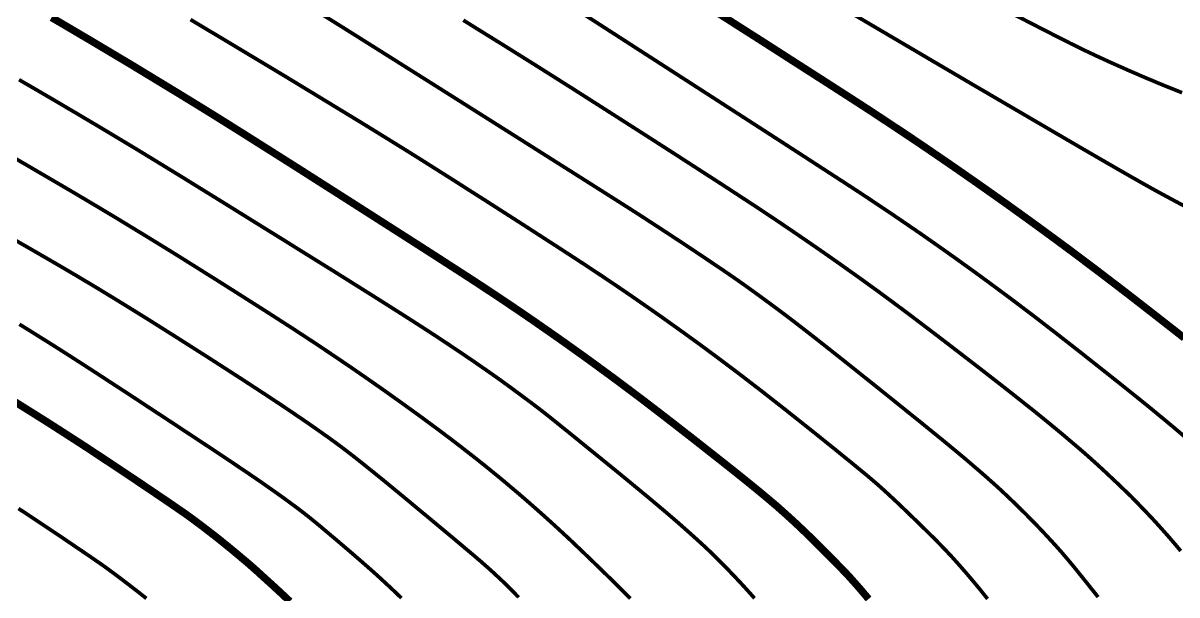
# Model space of a CAD drawing. Extents: x 36524600 to 36525730, y 2746759 to 2747713.
# Drawn here: x 36525113.09 to 36525136.39, y 2747543.79 to 2747555.33 of the extents above; entities that cross this region are included whole.
import ezdxf

# ---------------------------------------------------------------- set-up
doc = ezdxf.new("R2010")
doc.units = 0
doc.header["$LTSCALE"] = 1000
doc.header["$MEASUREMENT"] = 0
doc.layers.add('DGX', color=251, linetype='Continuous')

# ---------------------------------------------------------------- blocks, each defined once
blk = doc.blocks.new('dxt')
at = {"layer": 'DGX', "color": 253, "linetype": 'Continuous', "flags": 128}
for points, const_width in [([(36525136.499, 2747553.926), (36525136.399, 2747553.966), (36525136.299, 2747554.006), (36525136.2, 2747554.046), (36525136.1, 2747554.086), (36525136.001, 2747554.127), (36525135.902, 2747554.169), (36525135.803, 2747554.21), (36525135.704, 2747554.252), (36525135.605, 2747554.295), (36525135.507, 2747554.337), (36525135.408, 2747554.38), (36525135.31, 2747554.424), (36525135.212, 2747554.467), (36525135.114, 2747554.511), (36525135.016, 2747554.555), (36525134.918, 2747554.6), (36525134.82, 2747554.645), (36525134.723, 2747554.69), (36525134.626, 2747554.736), (36525134.529, 2747554.781), (36525134.407, 2747554.841), (36525134.235, 2747554.926), (36525134.014, 2747555.038), (36525133.744, 2747555.176), (36525133.424, 2747555.34), (36525133.055, 2747555.53)], 0.075), ([(36525136.542, 2747551.639), (36525136.4, 2747551.715), (36525136.247, 2747551.797), (36525136.082, 2747551.886), (36525135.907, 2747551.982), (36525135.678, 2747552.11), (36525135.352, 2747552.296), (36525134.93, 2747552.539), (36525134.411, 2747552.84), (36525133.796, 2747553.199), (36525133.084, 2747553.615), (36525132.275, 2747554.088), (36525131.371, 2747554.619), (36525130.454, 2747555.158), (36525129.609, 2747555.655)], 0.075), ([(36525136.541, 2747548.975), (36525136.209, 2747549.235), (36525135.906, 2747549.472), (36525135.633, 2747549.684), (36525135.389, 2747549.873), (36525135.174, 2747550.038), (36525134.973, 2747550.191), (36525134.773, 2747550.344), (36525134.571, 2747550.495), (36525134.37, 2747550.647), (36525134.168, 2747550.797), (36525133.965, 2747550.947), (36525133.762, 2747551.096), (36525133.558, 2747551.245), (36525133.354, 2747551.393), (36525133.15, 2747551.54), (36525132.945, 2747551.687), (36525132.739, 2747551.833), (36525132.533, 2747551.978), (36525132.327, 2747552.123), (36525132.12, 2747552.267), (36525131.913, 2747552.411), (36525131.705, 2747552.554), (36525131.497, 2747552.696), (36525131.289, 2747552.838), (36525131.08, 2747552.979), (36525130.871, 2747553.119), (36525130.661, 2747553.258), (36525130.45, 2747553.397), (36525130.24, 2747553.536), (36525129.986, 2747553.701), (36525129.646, 2747553.92), (36525129.22, 2747554.194), (36525128.708, 2747554.522), (36525128.111, 2747554.905), (36525127.427, 2747555.341), (36525126.657, 2747555.832)], 0.15), ([(36525124.129, 2747555.693), (36525124.954, 2747555.162), (36525125.843, 2747554.589), (36525126.716, 2747554.026), (36525127.493, 2747553.525), (36525128.175, 2747553.085), (36525128.761, 2747552.706), (36525129.251, 2747552.388), (36525129.646, 2747552.132), (36525129.945, 2747551.937), (36525130.148, 2747551.804), (36525130.303, 2747551.7), (36525130.458, 2747551.597), (36525130.613, 2747551.493), (36525130.767, 2747551.388), (36525130.921, 2747551.283), (36525131.075, 2747551.178), (36525131.229, 2747551.072), (36525131.382, 2747550.965), (36525131.535, 2747550.858), (36525131.687, 2747550.751), (36525131.839, 2747550.643), (36525131.991, 2747550.535), (36525132.142, 2747550.426), (36525132.294, 2747550.317), (36525132.444, 2747550.207), (36525132.595, 2747550.097), (36525132.745, 2747549.986), (36525132.895, 2747549.875), (36525133.044, 2747549.764), (36525133.193, 2747549.652), (36525133.342, 2747549.539), (36525133.491, 2747549.427), (36525133.639, 2747549.313), (36525133.786, 2747549.199), (36525133.94, 2747549.081), (36525134.104, 2747548.952), (36525134.28, 2747548.815), (36525134.468, 2747548.668), (36525134.666, 2747548.511), (36525134.876, 2747548.345), (36525135.098, 2747548.169), (36525135.331, 2747547.984), (36525135.564, 2747547.797), (36525135.786, 2747547.618), (36525135.998, 2747547.444), (36525136.199, 2747547.278), (36525136.39, 2747547.118), (36525136.569, 2747546.965)], 0.075), ([(36525136.471, 2747544.674), (36525136.413, 2747544.744), (36525136.354, 2747544.814), (36525136.294, 2747544.884), (36525136.234, 2747544.954), (36525136.174, 2747545.023), (36525136.113, 2747545.091), (36525136.052, 2747545.159), (36525135.991, 2747545.227), (36525135.928, 2747545.295), (36525135.866, 2747545.362), (36525135.803, 2747545.428), (36525135.74, 2747545.495), (36525135.68, 2747545.556), (36525135.628, 2747545.61), (36525135.585, 2747545.656), (36525135.549, 2747545.693), (36525135.521, 2747545.722), (36525135.501, 2747545.742), (36525135.489, 2747545.755), (36525135.485, 2747545.759), (36525135.481, 2747545.763), (36525135.469, 2747545.775), (36525135.448, 2747545.795), (36525135.419, 2747545.823), (36525135.381, 2747545.858), (36525135.336, 2747545.902), (36525135.282, 2747545.954), (36525135.22, 2747546.013), (36525135.153, 2747546.077), (36525135.086, 2747546.14), (36525135.019, 2747546.203), (36525134.952, 2747546.266), (36525134.885, 2747546.328), (36525134.817, 2747546.391), (36525134.749, 2747546.453), (36525134.681, 2747546.514), (36525134.608, 2747546.579), (36525134.526, 2747546.652), (36525134.435, 2747546.73), (36525134.335, 2747546.816), (36525134.225, 2747546.909), (36525134.107, 2747547.009), (36525133.979, 2747547.116), (36525133.842, 2747547.229), (36525133.69, 2747547.353), (36525133.52, 2747547.491), (36525133.331, 2747547.641), (36525133.123, 2747547.806), (36525132.897, 2747547.984), (36525132.651, 2747548.175), (36525132.386, 2747548.381), (36525132.103, 2747548.599), (36525131.819, 2747548.817), (36525131.553, 2747549.021), (36525131.305, 2747549.209), (36525131.075, 2747549.384), (36525130.863, 2747549.543), (36525130.668, 2747549.688), (36525130.492, 2747549.818), (36525130.334, 2747549.934), (36525130.184, 2747550.042), (36525130.035, 2747550.15), (36525129.885, 2747550.257), (36525129.734, 2747550.364), (36525129.584, 2747550.471), (36525129.433, 2747550.577), (36525129.282, 2747550.683), (36525129.13, 2747550.788), (36525128.978, 2747550.893), (36525128.826, 2747550.997), (36525128.674, 2747551.101), (36525128.521, 2747551.205), (36525128.368, 2747551.308), (36525128.215, 2747551.411), (36525128.062, 2747551.513), (36525127.908, 2747551.615), (36525127.743, 2747551.723), (36525127.555, 2747551.846), (36525127.345, 2747551.983), (36525127.113, 2747552.134), (36525126.858, 2747552.298), (36525126.581, 2747552.477), (36525126.282, 2747552.67), (36525125.96, 2747552.877), (36525125.634, 2747553.086), (36525125.323, 2747553.285), (36525125.027, 2747553.474), (36525124.745, 2747553.654), (36525124.478, 2747553.824), (36525124.226, 2747553.985), (36525123.988, 2747554.135), (36525123.765, 2747554.276), (36525123.536, 2747554.421), (36525123.279, 2747554.582), (36525122.996, 2747554.759), (36525122.685, 2747554.953), (36525122.346, 2747555.163), (36525121.981, 2747555.39)], 0.075), ([(36525119.001, 2747555.586), (36525119.594, 2747555.215), (36525120.247, 2747554.805), (36525120.958, 2747554.357), (36525121.727, 2747553.872), (36525122.486, 2747553.393), (36525123.162, 2747552.966), (36525123.756, 2747552.59), (36525124.269, 2747552.266), (36525124.7, 2747551.993), (36525125.049, 2747551.772), (36525125.316, 2747551.602), (36525125.501, 2747551.484), (36525125.645, 2747551.391), (36525125.789, 2747551.297), (36525125.932, 2747551.204), (36525126.076, 2747551.11), (36525126.219, 2747551.016), (36525126.362, 2747550.922), (36525126.505, 2747550.827), (36525126.648, 2747550.732), (36525126.786, 2747550.64), (36525126.915, 2747550.553), (36525127.035, 2747550.473), (36525127.146, 2747550.398), (36525127.248, 2747550.329), (36525127.341, 2747550.265), (36525127.425, 2747550.208), (36525127.499, 2747550.156), (36525127.574, 2747550.104), (36525127.657, 2747550.045), (36525127.748, 2747549.98), (36525127.848, 2747549.908), (36525127.957, 2747549.829), (36525128.073, 2747549.744), (36525128.198, 2747549.652), (36525128.332, 2747549.553), (36525128.483, 2747549.44), (36525128.662, 2747549.304), (36525128.867, 2747549.145), (36525129.1, 2747548.964), (36525129.36, 2747548.759), (36525129.647, 2747548.532), (36525129.961, 2747548.282), (36525130.303, 2747548.009), (36525130.642, 2747547.737), (36525130.951, 2747547.488), (36525131.23, 2747547.264), (36525131.477, 2747547.063), (36525131.695, 2747546.886), (36525131.881, 2747546.732), (36525132.037, 2747546.603), (36525132.163, 2747546.497), (36525132.269, 2747546.406), (36525132.369, 2747546.32), (36525132.461, 2747546.241), (36525132.546, 2747546.166), (36525132.624, 2747546.097), (36525132.695, 2747546.034), (36525132.759, 2747545.977), (36525132.815, 2747545.925), (36525132.868, 2747545.875), (36525132.921, 2747545.826), (36525132.973, 2747545.776), (36525133.026, 2747545.726), (36525133.078, 2747545.676), (36525133.13, 2747545.626), (36525133.182, 2747545.575), (36525133.234, 2747545.525), (36525133.285, 2747545.474), (36525133.337, 2747545.423), (36525133.388, 2747545.371), (36525133.439, 2747545.32), (36525133.489, 2747545.268), (36525133.54, 2747545.216), (36525133.59, 2747545.164), (36525133.64, 2747545.112), (36525133.689, 2747545.06), (36525133.739, 2747545.007), (36525133.788, 2747544.954), (36525133.837, 2747544.901), (36525133.886, 2747544.848), (36525133.935, 2747544.794), (36525133.983, 2747544.741), (36525134.031, 2747544.687), (36525134.082, 2747544.629), (36525134.137, 2747544.564), (36525134.199, 2747544.492), (36525134.265, 2747544.412), (36525134.337, 2747544.325), (36525134.413, 2747544.23), (36525134.496, 2747544.128), (36525134.583, 2747544.019), (36525134.667, 2747543.913), (36525134.741, 2747543.821), (36525134.802, 2747543.743)], 0.075), ([(36525116.471, 2747555.402), (36525117.078, 2747555.04), (36525117.624, 2747554.713), (36525118.111, 2747554.421), (36525118.537, 2747554.164), (36525118.92, 2747553.931), (36525119.279, 2747553.713), (36525119.612, 2747553.51), (36525119.921, 2747553.322), (36525120.204, 2747553.148), (36525120.463, 2747552.988), (36525120.696, 2747552.844), (36525120.905, 2747552.714), (36525121.108, 2747552.587), (36525121.323, 2747552.451), (36525121.551, 2747552.307), (36525121.792, 2747552.155), (36525122.045, 2747551.993), (36525122.311, 2747551.824), (36525122.59, 2747551.646), (36525122.882, 2747551.459), (36525123.17, 2747551.274), (36525123.438, 2747551.101), (36525123.687, 2747550.94), (36525123.917, 2747550.792), (36525124.127, 2747550.655), (36525124.318, 2747550.531), (36525124.489, 2747550.419), (36525124.64, 2747550.319), (36525124.782, 2747550.225), (36525124.923, 2747550.13), (36525125.064, 2747550.035), (36525125.205, 2747549.94), (36525125.345, 2747549.844), (36525125.486, 2747549.747), (36525125.625, 2747549.65), (36525125.765, 2747549.553), (36525125.904, 2747549.456), (36525126.043, 2747549.358), (36525126.182, 2747549.259), (36525126.32, 2747549.16), (36525126.458, 2747549.061), (36525126.596, 2747548.961), (36525126.734, 2747548.861), (36525126.871, 2747548.76), (36525127.008, 2747548.659), (36525127.144, 2747548.558), (36525127.28, 2747548.456), (36525127.416, 2747548.354), (36525127.552, 2747548.251), (36525127.687, 2747548.148), (36525127.822, 2747548.044), (36525127.957, 2747547.941), (36525128.095, 2747547.833), (36525128.242, 2747547.718), (36525128.397, 2747547.597), (36525128.56, 2747547.468), (36525128.73, 2747547.333), (36525128.91, 2747547.19), (36525129.097, 2747547.041), (36525129.292, 2747546.884), (36525129.483, 2747546.731), (36525129.656, 2747546.59), (36525129.813, 2747546.463), (36525129.953, 2747546.348), (36525130.076, 2747546.247), (36525130.182, 2747546.159), (36525130.271, 2747546.083), (36525130.344, 2747546.021), (36525130.411, 2747545.961), (36525130.485, 2747545.894), (36525130.567, 2747545.819), (36525130.656, 2747545.736), (36525130.753, 2747545.645), (36525130.856, 2747545.547), (36525130.967, 2747545.44), (36525131.085, 2747545.326), (36525131.203, 2747545.212), (36525131.312, 2747545.105), (36525131.414, 2747545.004), (36525131.508, 2747544.911), (36525131.593, 2747544.825), (36525131.671, 2747544.745), (36525131.74, 2747544.672), (36525131.801, 2747544.607), (36525131.859, 2747544.545), (36525131.916, 2747544.482), (36525131.972, 2747544.419), (36525132.028, 2747544.356), (36525132.084, 2747544.292), (36525132.139, 2747544.229), (36525132.194, 2747544.164), (36525132.249, 2747544.1), (36525132.303, 2747544.035), (36525132.357, 2747543.97), (36525132.411, 2747543.905), (36525132.464, 2747543.839), (36525132.517, 2747543.773), (36525132.57, 2747543.706)], 0.075), ([(36525113.665, 2747555.444), (36525113.942, 2747555.282), (36525114.206, 2747555.126), (36525114.458, 2747554.978), (36525114.696, 2747554.836), (36525114.923, 2747554.701), (36525115.142, 2747554.57), (36525115.362, 2747554.438), (36525115.581, 2747554.305), (36525115.8, 2747554.172), (36525116.019, 2747554.039), (36525116.238, 2747553.906), (36525116.457, 2747553.772), (36525116.675, 2747553.638), (36525116.913, 2747553.491), (36525117.19, 2747553.318), (36525117.506, 2747553.12), (36525117.861, 2747552.896), (36525118.255, 2747552.647), (36525118.689, 2747552.372), (36525119.161, 2747552.071), (36525119.673, 2747551.745), (36525120.18, 2747551.421), (36525120.639, 2747551.128), (36525121.049, 2747550.866), (36525121.411, 2747550.634), (36525121.724, 2747550.432), (36525121.989, 2747550.261), (36525122.205, 2747550.121), (36525122.373, 2747550.011), (36525122.516, 2747549.916), (36525122.659, 2747549.821), (36525122.802, 2747549.726), (36525122.945, 2747549.63), (36525123.087, 2747549.534), (36525123.229, 2747549.437), (36525123.371, 2747549.34), (36525123.512, 2747549.242), (36525123.653, 2747549.144), (36525123.794, 2747549.046), (36525123.935, 2747548.947), (36525124.075, 2747548.848), (36525124.215, 2747548.748), (36525124.355, 2747548.648), (36525124.494, 2747548.548), (36525124.633, 2747548.447), (36525124.772, 2747548.345), (36525124.911, 2747548.244), (36525125.049, 2747548.142), (36525125.187, 2747548.039), (36525125.325, 2747547.936), (36525125.462, 2747547.833), (36525125.599, 2747547.73), (36525125.736, 2747547.625), (36525125.877, 2747547.517), (36525126.029, 2747547.4), (36525126.192, 2747547.274), (36525126.364, 2747547.14), (36525126.547, 2747546.998), (36525126.74, 2747546.847), (36525126.943, 2747546.687), (36525127.157, 2747546.519), (36525127.368, 2747546.352), (36525127.564, 2747546.196), (36525127.744, 2747546.051), (36525127.91, 2747545.916), (36525128.061, 2747545.791), (36525128.196, 2747545.678), (36525128.317, 2747545.575), (36525128.422, 2747545.482), (36525128.52, 2747545.394), (36525128.62, 2747545.303), (36525128.721, 2747545.21), (36525128.822, 2747545.114), (36525128.926, 2747545.015), (36525129.03, 2747544.913), (36525129.135, 2747544.81), (36525129.242, 2747544.703), (36525129.344, 2747544.6), (36525129.437, 2747544.506), (36525129.52, 2747544.422), (36525129.593, 2747544.347), (36525129.657, 2747544.281), (36525129.711, 2747544.225), (36525129.755, 2747544.178), (36525129.79, 2747544.14), (36525129.819, 2747544.107), (36525129.849, 2747544.074), (36525129.878, 2747544.041), (36525129.908, 2747544.008), (36525129.937, 2747543.975), (36525129.966, 2747543.941), (36525129.995, 2747543.908), (36525130.024, 2747543.874), (36525130.053, 2747543.841), (36525130.081, 2747543.807), (36525130.11, 2747543.773), (36525130.138, 2747543.739), (36525130.167, 2747543.705)], 0.15), ([(36525127.863, 2747543.719), (36525127.812, 2747543.777), (36525127.76, 2747543.835), (36525127.709, 2747543.892), (36525127.656, 2747543.95), (36525127.604, 2747544.007), (36525127.551, 2747544.063), (36525127.498, 2747544.12), (36525127.445, 2747544.176), (36525127.391, 2747544.232), (36525127.338, 2747544.288), (36525127.284, 2747544.344), (36525127.229, 2747544.399), (36525127.175, 2747544.454), (36525127.12, 2747544.509), (36525127.065, 2747544.563), (36525127.01, 2747544.618), (36525126.95, 2747544.675), (36525126.884, 2747544.738), (36525126.809, 2747544.807), (36525126.727, 2747544.882), (36525126.637, 2747544.963), (36525126.539, 2747545.051), (36525126.434, 2747545.144), (36525126.322, 2747545.243), (36525126.197, 2747545.351), (36525126.057, 2747545.471), (36525125.901, 2747545.602), (36525125.73, 2747545.746), (36525125.542, 2747545.901), (36525125.339, 2747546.069), (36525125.121, 2747546.248), (36525124.886, 2747546.439), (36525124.656, 2747546.626), (36525124.447, 2747546.795), (36525124.262, 2747546.946), (36525124.099, 2747547.078), (36525123.958, 2747547.191), (36525123.841, 2747547.286), (36525123.746, 2747547.362), (36525123.673, 2747547.42), (36525123.608, 2747547.471), (36525123.535, 2747547.528), (36525123.453, 2747547.59), (36525123.364, 2747547.658), (36525123.266, 2747547.731), (36525123.161, 2747547.809), (36525123.047, 2747547.893), (36525122.926, 2747547.983), (36525122.795, 2747548.078), (36525122.657, 2747548.177), (36525122.509, 2747548.281), (36525122.353, 2747548.389), (36525122.189, 2747548.503), (36525122.015, 2747548.621), (36525121.833, 2747548.744), (36525121.643, 2747548.871), (36525121.429, 2747549.012), (36525121.177, 2747549.176), (36525120.886, 2747549.363), (36525120.557, 2747549.572), (36525120.19, 2747549.804), (36525119.784, 2747550.059), (36525119.341, 2747550.337), (36525118.858, 2747550.637), (36525118.377, 2747550.937), (36525117.933, 2747551.212), (36525117.529, 2747551.463), (36525117.164, 2747551.69), (36525116.837, 2747551.892), (36525116.549, 2747552.07), (36525116.3, 2747552.224), (36525116.089, 2747552.353), (36525115.898, 2747552.47), (36525115.707, 2747552.587), (36525115.515, 2747552.704), (36525115.324, 2747552.82), (36525115.132, 2747552.935), (36525114.94, 2747553.051), (36525114.747, 2747553.166), (36525114.555, 2747553.281), (36525114.362, 2747553.395), (36525114.169, 2747553.51), (36525113.976, 2747553.623), (36525113.783, 2747553.737), (36525113.59, 2747553.85), (36525113.396, 2747553.963), (36525113.202, 2747554.076), (36525113.008, 2747554.188)], 0.075), ([(36525112.895, 2747552.62), (36525113.171, 2747552.46), (36525113.446, 2747552.299), (36525113.703, 2747552.149), (36525113.943, 2747552.009), (36525114.164, 2747551.879), (36525114.368, 2747551.758), (36525114.553, 2747551.648), (36525114.721, 2747551.548), (36525114.871, 2747551.458), (36525115.012, 2747551.373), (36525115.152, 2747551.288), (36525115.293, 2747551.202), (36525115.433, 2747551.117), (36525115.574, 2747551.031), (36525115.714, 2747550.945), (36525115.854, 2747550.859), (36525115.994, 2747550.773), (36525116.138, 2747550.684), (36525116.289, 2747550.59), (36525116.448, 2747550.49), (36525116.615, 2747550.386), (36525116.789, 2747550.276), (36525116.972, 2747550.162), (36525117.161, 2747550.042), (36525117.359, 2747549.917), (36525117.554, 2747549.793), (36525117.738, 2747549.676), (36525117.91, 2747549.567), (36525118.07, 2747549.465), (36525118.218, 2747549.37), (36525118.354, 2747549.282), (36525118.479, 2747549.202), (36525118.592, 2747549.129), (36525118.698, 2747549.059), (36525118.805, 2747548.989), (36525118.912, 2747548.919), (36525119.018, 2747548.849), (36525119.124, 2747548.778), (36525119.23, 2747548.707), (36525119.336, 2747548.636), (36525119.442, 2747548.565), (36525119.547, 2747548.493), (36525119.653, 2747548.422), (36525119.758, 2747548.35), (36525119.863, 2747548.277), (36525119.968, 2747548.205), (36525120.073, 2747548.132), (36525120.177, 2747548.059), (36525120.282, 2747547.986), (36525120.386, 2747547.913), (36525120.49, 2747547.839), (36525120.594, 2747547.765), (36525120.698, 2747547.691), (36525120.802, 2747547.616), (36525120.906, 2747547.541), (36525121.01, 2747547.466), (36525121.114, 2747547.391), (36525121.217, 2747547.315), (36525121.32, 2747547.239), (36525121.423, 2747547.163), (36525121.525, 2747547.087), (36525121.627, 2747547.01), (36525121.729, 2747546.934), (36525121.83, 2747546.856), (36525121.931, 2747546.779), (36525122.031, 2747546.701), (36525122.131, 2747546.623), (36525122.231, 2747546.545), (36525122.33, 2747546.466), (36525122.43, 2747546.387), (36525122.528, 2747546.307), (36525122.627, 2747546.226), (36525122.725, 2747546.146), (36525122.823, 2747546.065), (36525122.92, 2747545.983), (36525123.017, 2747545.901), (36525123.114, 2747545.819), (36525123.21, 2747545.736), (36525123.306, 2747545.653), (36525123.401, 2747545.569), (36525123.497, 2747545.485), (36525123.591, 2747545.401), (36525123.686, 2747545.316), (36525123.78, 2747545.231), (36525123.874, 2747545.145), (36525123.967, 2747545.059), (36525124.06, 2747544.973), (36525124.153, 2747544.886), (36525124.245, 2747544.798), (36525124.337, 2747544.711), (36525124.429, 2747544.623), (36525124.52, 2747544.535), (36525124.612, 2747544.447), (36525124.703, 2747544.358), (36525124.794, 2747544.27), (36525124.885, 2747544.181), (36525124.976, 2747544.092), (36525125.064, 2747544.005), (36525125.145, 2747543.924), (36525125.222, 2747543.849), (36525125.292, 2747543.779), (36525125.357, 2747543.714)], 0.075), ([(36525112.949, 2747550.939), (36525113.282, 2747550.748), (36525113.59, 2747550.57), (36525113.872, 2747550.406), (36525114.129, 2747550.255), (36525114.361, 2747550.117), (36525114.568, 2747549.994), (36525114.768, 2747549.872), (36525114.98, 2747549.743), (36525115.203, 2747549.605), (36525115.438, 2747549.46), (36525115.685, 2747549.306), (36525115.943, 2747549.143), (36525116.213, 2747548.973), (36525116.494, 2747548.794), (36525116.774, 2747548.616), (36525117.041, 2747548.445), (36525117.293, 2747548.282), (36525117.532, 2747548.128), (36525117.757, 2747547.981), (36525117.969, 2747547.843), (36525118.166, 2747547.713), (36525118.35, 2747547.591), (36525118.523, 2747547.474), (36525118.688, 2747547.362), (36525118.845, 2747547.255), (36525118.994, 2747547.151), (36525119.135, 2747547.052), (36525119.269, 2747546.957), (36525119.394, 2747546.866), (36525119.512, 2747546.779), (36525119.635, 2747546.685), (36525119.779, 2747546.574), (36525119.942, 2747546.445), (36525120.125, 2747546.298), (36525120.328, 2747546.134), (36525120.55, 2747545.952), (36525120.793, 2747545.752), (36525121.055, 2747545.534), (36525121.314, 2747545.319), (36525121.545, 2747545.127), (36525121.749, 2747544.957), (36525121.925, 2747544.809), (36525122.074, 2747544.684), (36525122.196, 2747544.581), (36525122.29, 2747544.501), (36525122.357, 2747544.444), (36525122.409, 2747544.397), (36525122.462, 2747544.351), (36525122.515, 2747544.304), (36525122.567, 2747544.257), (36525122.619, 2747544.209), (36525122.67, 2747544.161), (36525122.722, 2747544.113), (36525122.773, 2747544.065), (36525122.827, 2747544.013), (36525122.887, 2747543.955), (36525122.952, 2747543.889), (36525123.022, 2747543.817), (36525123.099, 2747543.738)], 0.075), ([(36525120.731, 2747543.724), (36525120.697, 2747543.757), (36525120.659, 2747543.793), (36525120.617, 2747543.833), (36525120.571, 2747543.877), (36525120.52, 2747543.925), (36525120.465, 2747543.976), (36525120.406, 2747544.031), (36525120.343, 2747544.089), (36525120.274, 2747544.153), (36525120.195, 2747544.224), (36525120.108, 2747544.302), (36525120.012, 2747544.386), (36525119.908, 2747544.477), (36525119.795, 2747544.575), (36525119.673, 2747544.68), (36525119.542, 2747544.792), (36525119.411, 2747544.903), (36525119.29, 2747545.005), (36525119.179, 2747545.099), (36525119.078, 2747545.184), (36525118.986, 2747545.26), (36525118.903, 2747545.327), (36525118.831, 2747545.385), (36525118.767, 2747545.435), (36525118.705, 2747545.483), (36525118.635, 2747545.536), (36525118.557, 2747545.594), (36525118.471, 2747545.657), (36525118.378, 2747545.725), (36525118.277, 2747545.798), (36525118.167, 2747545.876), (36525118.05, 2747545.958), (36525117.916, 2747546.052), (36525117.754, 2747546.163), (36525117.566, 2747546.291), (36525117.35, 2747546.436), (36525117.107, 2747546.598), (36525116.837, 2747546.778), (36525116.54, 2747546.974), (36525116.216, 2747547.188), (36525115.891, 2747547.402), (36525115.59, 2747547.599), (36525115.314, 2747547.781), (36525115.062, 2747547.946), (36525114.834, 2747548.094), (36525114.632, 2747548.226), (36525114.453, 2747548.342), (36525114.299, 2747548.442), (36525114.157, 2747548.533), (36525114.015, 2747548.624), (36525113.873, 2747548.715), (36525113.731, 2747548.805), (36525113.588, 2747548.895), (36525113.445, 2747548.984), (36525113.302, 2747549.074), (36525113.159, 2747549.163), (36525113.015, 2747549.251)], 0.075), ([(36525112.893, 2747547.705), (36525113.019, 2747547.627), (36525113.145, 2747547.548), (36525113.272, 2747547.469), (36525113.397, 2747547.39), (36525113.523, 2747547.311), (36525113.649, 2747547.231), (36525113.774, 2747547.151), (36525113.899, 2747547.071), (36525114.024, 2747546.99), (36525114.149, 2747546.91), (36525114.274, 2747546.829), (36525114.403, 2747546.745), (36525114.539, 2747546.655), (36525114.683, 2747546.56), (36525114.835, 2747546.459), (36525114.995, 2747546.353), (36525115.163, 2747546.241), (36525115.338, 2747546.124), (36525115.521, 2747546.001), (36525115.7, 2747545.881), (36525115.863, 2747545.77), (36525116.01, 2747545.671), (36525116.141, 2747545.581), (36525116.255, 2747545.502), (36525116.354, 2747545.434), (36525116.436, 2747545.376), (36525116.502, 2747545.328), (36525116.56, 2747545.285), (36525116.617, 2747545.242), (36525116.675, 2747545.199), (36525116.732, 2747545.156), (36525116.789, 2747545.112), (36525116.846, 2747545.068), (36525116.903, 2747545.024), (36525116.96, 2747544.98), (36525117.016, 2747544.936), (36525117.072, 2747544.891), (36525117.128, 2747544.846), (36525117.184, 2747544.801), (36525117.24, 2747544.755), (36525117.296, 2747544.71), (36525117.351, 2747544.664), (36525117.406, 2747544.618), (36525117.459, 2747544.574), (36525117.506, 2747544.534), (36525117.549, 2747544.498), (36525117.586, 2747544.467), (36525117.619, 2747544.439), (36525117.646, 2747544.416), (36525117.668, 2747544.397), (36525117.685, 2747544.382), (36525117.705, 2747544.365), (36525117.734, 2747544.339), (36525117.773, 2747544.304), (36525117.822, 2747544.261), (36525117.88, 2747544.208), (36525117.948, 2747544.146), (36525118.025, 2747544.076), (36525118.113, 2747543.997), (36525118.204, 2747543.913), (36525118.296, 2747543.828), (36525118.387, 2747543.743), (36525118.477, 2747543.658)], 0.15), ([(36525115.581, 2747543.716), (36525115.452, 2747543.818), (36525115.324, 2747543.917), (36525115.205, 2747544.009), (36525115.093, 2747544.094), (36525114.99, 2747544.172), (36525114.894, 2747544.243), (36525114.806, 2747544.308), (36525114.726, 2747544.366), (36525114.654, 2747544.417), (36525114.581, 2747544.467), (36525114.5, 2747544.523), (36525114.41, 2747544.585), (36525114.311, 2747544.652), (36525114.203, 2747544.725), (36525114.087, 2747544.804), (36525113.962, 2747544.889), (36525113.828, 2747544.979), (36525113.69, 2747545.071), (36525113.551, 2747545.164), (36525113.413, 2747545.256), (36525113.274, 2747545.349), (36525113.135, 2747545.441), (36525112.996, 2747545.532)], 0.075)]:
    blk.add_lwpolyline(points, dxfattribs=dict(at, const_width=const_width))

msp = doc.modelspace()

# ---------------------------------------------------------------- block references
msp.add_blockref('dxt', (0, 0))

doc.saveas('drawing.dxf')
